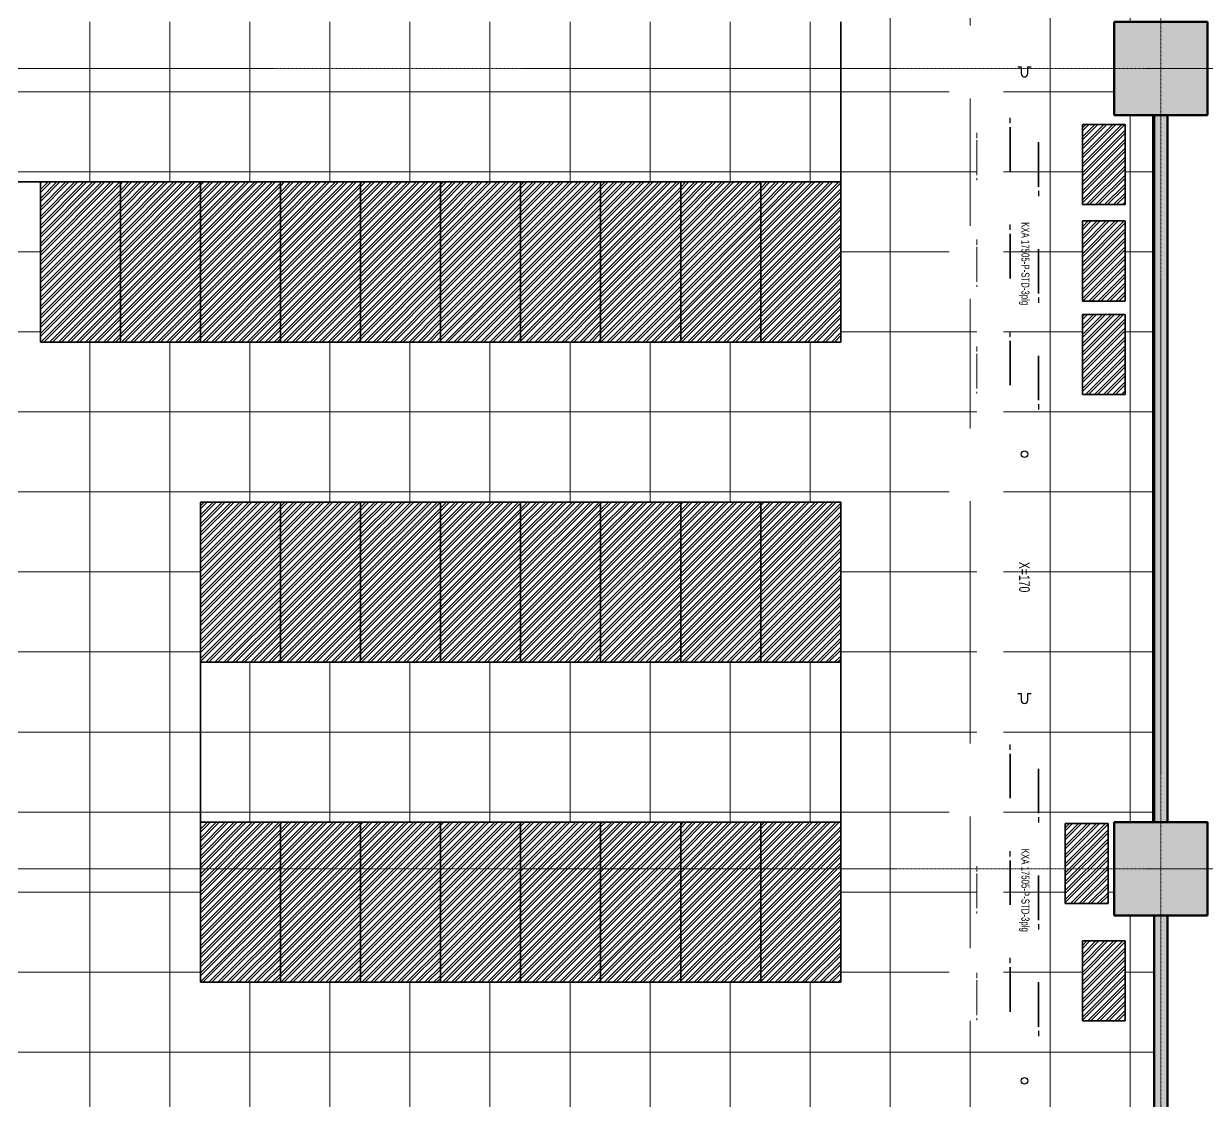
# Model space of a CAD drawing. Header units: millimetres. Extents: x -18178 to 96133, y -22425 to 61598.
# Drawn here: x 48105 to 56978, y 16988 to 25067 of the extents above; entities that cross this region are included whole.
import ezdxf
from ezdxf.enums import TextEntityAlignment as Align

# ---------------------------------------------------------------- set-up
doc = ezdxf.new("R2010")
doc.units = ezdxf.units.MM
for name, pattern in [('Centre', [10, 6, -1.25, 1.5, -1.25]), ('Demolished_2_', [7.14375, 4.7625, -2.38125]), ('HIDDEN2', [0.1875, 0.125, -0.0625])]:
    doc.linetypes.add(name, pattern=pattern)
for name, color, linetype, lineweight, true_color in [('A-FLOR', 7, 'Continuous', 9, 0x7f7f7f), ('A-FLOR-PATT', 7, 'Continuous', 9, 0x7f7f7f), ('A-WALL', 7, 'Continuous', 9, 0x7f7f7f), ('A-WALL-PATT', 7, 'Continuous', 18, 0x7f7f7f), ('I-WALL', 7, 'Continuous', 9, 0x7f7f7f), ('S-COLS', 7, 'Continuous', 9, 0x7f7f7f)]:
    doc.layers.add(name, color=color, linetype=linetype, lineweight=lineweight, true_color=true_color)
doc.layers.add('E-ELEC-EQPM', color=7, linetype='Continuous', lineweight=35)
doc.layers.add('S-GRID', color=7, linetype='Continuous', lineweight=9)
for name, color, linetype in [('EAE-BB-B-2-WHTSP-KXA 1600A', 110, 'Continuous'), ('eae-bb-mım.', 7, 'Continuous'), ('EAE-KXP-TAP-OFF', 7, 'Continuous')]:
    doc.layers.add(name, color=color, linetype=linetype)
doc.styles.add('EAE-Tap off box text', font='txt.shx', dxfattribs={"width": 0.8})
doc.styles.get("Standard").update_dxf_attribs({"font": 'arial.ttf'})
doc.dimstyles.new('PROJETEXT50', dxfattribs={"dimscale": 0.5, "dimtxt": 100, "dimasz": 100, "dimexe": 25, "dimexo": 12.5, "dimgap": 25, "dimtad": 1, "dimdec": 4, "dimzin": 12, "dimdsep": 46, "dimtxsty": 'Standard', "dimcen": 0.09, "dimclrd": 3, "dimclre": 3, "dimclrt": 1, "dimazin": 3, "dimtfac": 1, "dimtdec": 4, "dimtofl": 0, "dimtmove": 1, "dimatfit": 2, "dimfxl": 1, "dimtolj": 1, "dimtzin": 0, "dimarcsym": 0})

# ---------------------------------------------------------------- blocks, each defined once
blk = doc.blocks.new('STR-Conc-Precast Rectangular Column Nwt - 700 x 700 mm-835840-Busbar Distribution First Floor  Layout - Phase 1')
at = {"layer": 'S-COLS', "lineweight": 35, "true_color": 0xf2f2f2}
blk.add_hatch(color=7, dxfattribs=at).paths.add_polyline_path([(226.7, 350), (-350, 350), (-350, -350), (350, -350), (350, 350)], flags=0)
at = {"layer": 'S-COLS', "color": 254, "lineweight": 50, "true_color": 0xcccccc}
for p, q in [((350, 350), (-350, 350)), ((-350, 350), (-350, -350)), ((350, -350), (350, 350)), ((-350, -350), (350, -350))]:
    blk.add_line(p, q, dxfattribs=at)
blk = doc.blocks.new('Server Rack - Server Cabinet-19208197-Busbar Distribution First Floor  Layout - Phase 1')
at = {"layer": 'E-ELEC-EQPM', "linetype": 'HIDDEN2', "lineweight": 9, "true_color": 0xaf81de}
h = blk.add_hatch(dxfattribs=at)
h.set_pattern_fill('ANSI32', color=203, scale=5, angle=-180, style=0)
h.set_pattern_definition([(225, (34950, 39555.98), (33.67596, -33.67596), []), (225, (34927.55, 39555.98), (33.67596, -33.67596), [])])
h.paths.add_polyline_path([(150, 1200), (150, 0), (750, 0), (750, 1200)], flags=0)
at = {"layer": 'E-ELEC-EQPM'}
for p, q in [((750, 1200), (150, 1200)), ((150, 1200), (150, 0)), ((750, 0), (750, 1200)), ((150, 0), (750, 0))]:
    blk.add_line(p, q, dxfattribs=at)
blk = doc.blocks.new('Arup_Switchboard_Low Voltage Rectangular_Floor Mounted_GB - RPP-21375121-Busbar Distribution First Floor  Layout - Phase 1')
at = {"layer": 'E-ELEC-EQPM', "linetype": 'HIDDEN2', "lineweight": 9, "true_color": 0xffeb00}
h = blk.add_hatch(dxfattribs=at)
h.set_pattern_fill('ANSI32', color=2, scale=5, angle=90, style=0)
h.set_pattern_definition([(135, (35964.537, -66172.41), (-33.67596, -33.67596), []), (135, (35964.537, -66149.96), (-33.67596, -33.67596), [])])
h.paths.add_polyline_path([(-300, -160), (300, -160), (300, 160), (-300, 160)], flags=0)
at = {"layer": 'E-ELEC-EQPM'}
for p, q in [((300, 160), (-300, 160)), ((-300, 160), (-300, -160)), ((300, -160), (300, 160)), ((-300, -160), (300, -160))]:
    blk.add_line(p, q, dxfattribs=at)
blk = doc.blocks.new('IL021-ARP-ZZ-XX-M3-J-A-0001_rvt-1-Busbar Distribution First Floor  Layout - Phase 1')
at = {"layer": 'A-FLOR-PATT', "true_color": 0xd2d2d2}
h = blk.add_hatch(dxfattribs=at)
h.set_pattern_fill('FP_7', color=254, style=0, pattern_type=2)
h.set_pattern_definition([(0, (48600, 28156), (0, 600), []), (90, (48600, 28156), (-600, 4e-14), [])])
h.paths.add_polyline_path([(30650, 13616), (35840.6, 13616), (35840.6, 13636), (35883.6, 13634.4), (35906.6, 13622), (35910.6, 13616), (37840.6, 13616), (37844.6, 13622), (37870.6, 13636), (37910.6, 13636), (37910.6, 13616), (47980, 13616), (47980, 16824.5), (48280, 16824.5), (48280, 16866), (47960, 16866), (47960, 17466), (48280, 17466), (48280, 17706), (47960, 17706), (47960, 18306), (48280, 18306), (48280, 18329.5), (47980, 18329.5), (47980, 22514.5), (48280, 22514.5), (48280, 22596), (47960, 22596), (47960, 23196), (48280, 23196), (48280, 23396), (47960, 23396), (47960, 23996), (48280, 23996), (48280, 24019.5), (47980, 24019.5), (47980, 28514.5), (48280, 28514.5), (48280, 30019.5), (47980, 30019.5), (47980, 34664.5), (48280, 34664.5), (48280, 34746), (47960, 34746), (47960, 35346), (48280, 35346), (48280, 35524.5), (47960, 35524.5), (47960, 36124.5), (48280, 36124.5), (48280, 36169.5), (47982, 36169.5), (47982, 40544.5), (47960, 40544.5), (47960, 41144.5), (47980, 41144.5), (47980, 41936), (40635, 41936), (40635, 41916), (40592, 41917.6), (40569, 41930), (40565, 41936), (38635, 41936), (38631, 41930), (38605, 41916), (38565, 41916), (38565, 41936), (30660, 41936), (30660, 37156), (30950, 37156), (30950, 36456), (30660, 36456), (30660.1, 31156), (30950, 31156), (30950, 30456), (30650, 30456), (30650, 25156), (30950, 25156), (30950, 24456), (30650, 24456), (30650, 19156), (30950, 19156), (30950, 18456), (30650, 18456), (30650, 16866)], flags=0)
h.paths.add_polyline_path([(57215, 13616), (61569, 13616), (61569, 13636), (61612, 13634.4), (61635, 13622), (61639, 13616), (63569, 13616), (63573, 13622), (63599, 13636), (63639, 13636), (63639, 13616), (66550, 13616), (66550, 18456), (66250, 18456), (66250, 19156), (66540, 19156), (66540, 24456), (66250, 24456), (66250, 25156), (66550, 25156), (66550, 30456), (66250, 30456), (66250, 31156), (66550, 31156), (66550, 36456), (66250, 36456), (66250, 37156), (66550, 37156), (66550, 41936), (58633.5, 41936), (58633.5, 41916), (58590.5, 41917.6), (58567.5, 41930), (58563.5, 41936), (56686.4, 41936), (56686.4, 41921.6), (56855.4, 41921.6), (56855.4, 41521.6), (56687.4, 41519.6), (56803.6, 41403.5), (56970.7, 41403.5), (56970.7, 41203.5), (56720.7, 41203.5), (56486.4, 41438.8), (56486.4, 41521.6), (56055.4, 41521.6), (56055.4, 41921.6), (56486.4, 41921.6), (56486.4, 41936), (52341.5, 41936), (52341.5, 41437.8), (52106.1, 41203.5), (49501.4, 41202.4), (49385.3, 41086.3), (49385.3, 40918.5), (49592.8, 40918.5), (49592.8, 40680.5), (49622.8, 40678.7), (49622.8, 40610.5), (49592.8, 40610.5), (49592.8, 40372.5), (49385.3, 40372.5), (49385.3, 37058.5), (49592.8, 37058.5), (49592.8, 36820.5), (49622.8, 36818.7), (49622.8, 36750.5), (49592.8, 36750.5), (49592.8, 36512.5), (49385.3, 36512.5), (49385.3, 35518.5), (49592.8, 35518.5), (49592.8, 35280.5), (49622.8, 35278.7), (49622.8, 35210.5), (49592.8, 35210.5), (49592.8, 34972.5), (49385.3, 34972.5), (49385.3, 33921.6), (49592.8, 33921.6), (49592.8, 33683.6), (49622.8, 33681.8), (49622.8, 33613.6), (49592.8, 33613.6), (49592.8, 33375.6), (49385.3, 33375.6), (49385.3, 30178.5), (49592.8, 30178.5), (49592.8, 29940.5), (49622.8, 29938.7), (49622.8, 29870.5), (49592.8, 29870.5), (49592.8, 29632.5), (49385.3, 29632.5), (49385.3, 28628.5), (49592.8, 28628.5), (49592.8, 28390.5), (49622.8, 28388.7), (49622.8, 28320.5), (49592.8, 28320.5), (49592.8, 28082.5), (49385.3, 28082.5), (49385.3, 24738.5), (49592.8, 24738.5), (49592.8, 24500.5), (49622.8, 24498.7), (49622.8, 24430.5), (49592.8, 24430.5), (49592.8, 24192.5), (49385.3, 24192.5), (49385.3, 23178.5), (49592.8, 23178.5), (49592.8, 22940.5), (49622.8, 22938.7), (49622.8, 22870.5), (49592.8, 22870.5), (49592.8, 22632.5), (49385.3, 22632.5), (49385.3, 21229), (49592.8, 21229), (49592.8, 20991), (49622.8, 20989.2), (49621.5, 20921), (49592.8, 20921), (49592.8, 20683), (49170.3, 20683), (49170.3, 21229), (49185.3, 21229), (49185.3, 41169.2), (49420.7, 41403.5), (52025.4, 41404.5), (52141.5, 41520.6), (52141.5, 41936), (48015, 41936), (48015, 41179.5), (48315, 41179.5), (48315, 40509.5), (48017, 40509.5), (48017, 36204.5), (48315, 36204.5), (48315, 34629.5), (48015, 34629.5), (48015, 30054.5), (48315, 30054.5), (48315, 28479.5), (48015, 28479.5), (48015, 24054.5), (48315, 24054.5), (48315, 22479.5), (48015, 22479.5), (48015, 18364.5), (48315, 18364.5), (48315, 16789.5), (48015, 16789.5), (48015, 13616), (56142.4, 13616)], flags=0)
h.paths.add_polyline_path([(52817.5, 13641), (52782.5, 13641), (52782.5, 15556), (50400, 15556), (50400, 16756), (50365, 16756), (50365, 17956), (50400, 17956), (50400, 19156), (52782.5, 19156), (52782.5, 20356), (48600, 20356), (48600, 20391), (57250, 20391), (57250, 19156), (57950, 19156), (57950, 18456), (57250, 18456), (57250, 13641), (57215, 13641), (57215, 20356), (52817.5, 20356), (52817.5, 19156), (55200, 19156), (55200, 17956), (55235, 17956), (55235, 16756), (55200, 16756), (55200, 15556), (52817.5, 15556), (52817.5, 14186.6)], flags=0)
h.paths.add_polyline_path([(39175.2, 13736), (38375.2, 13736), (38375.2, 14136), (39175.2, 14136), (39175.2, 13756)], flags=0)
h.paths.add_polyline_path([(40152.5, 13756), (39352.5, 13756), (39352.5, 14156), (40152.5, 14156), (40152.5, 13860.6)], flags=0)
h.paths.add_polyline_path([(31852.4, 14075.1), (31618, 14310.5), (31618, 14475.1), (31818, 14475.1), (31819.1, 14391.2), (31935.2, 14275.1), (32018, 14275.1), (32018, 14075.1), (31853.4, 14075.1)], flags=0)
h.paths.add_polyline_path([(59400, 14356), (59400, 16756), (64200, 16756), (64200, 14356), (61613.6, 14356)], flags=0)
h.paths.add_polyline_path([(43200, 15556), (33000, 15556), (33000, 16756), (32965, 16756), (32965, 17956), (33000, 17956), (33000, 19156), (39000, 19156), (39000, 17956), (40200, 17956), (40200, 19156), (46800, 19156), (46800, 15556), (43800, 15556)], flags=0)
h.paths.add_polyline_path([(56775, 15856), (56769.9, 15856), (56769.9, 16456), (57089.9, 16456), (57089.9, 15856)], flags=0)
h.paths.add_polyline_path([(48755.2, 16866), (48755.2, 17466), (49075.2, 17466), (49075.2, 16866)], flags=0)
h.paths.add_polyline_path([(30995, 16866), (30675, 16866), (30675, 17466), (30995, 17466)], flags=0)
h.paths.add_polyline_path([(49075.2, 17546), (48755.2, 17546), (48755.2, 18146), (49075.2, 18146), (49075.2, 17956)], flags=0)
h.paths.add_polyline_path([(66331.1, 17666), (66011.1, 17666), (66011.1, 18266), (66331.1, 18266), (66331.1, 18185.9)], flags=0)
h.paths.add_polyline_path([(65219.6, 17666), (65012.1, 17666), (65012.1, 17904), (64982.1, 17905.8), (64982.1, 17974), (65012.1, 17974), (65012.1, 18212), (65219.6, 18212), (65219.6, 19200), (65012.1, 19200), (65012.1, 19438), (64982.1, 19439.8), (64982.1, 19508), (65012.1, 19508), (65012.1, 19746), (65219.6, 19746), (65219.6, 21562.5), (65012.1, 21562.5), (65012.1, 21800.5), (64982.1, 21802.3), (64982.1, 21870.5), (65012.1, 21870.5), (65012.1, 22108.5), (65219.6, 22108.5), (65219.6, 23080.5), (65012.1, 23080.5), (65012.1, 23318.5), (64982.1, 23320.3), (64982.1, 23388.5), (65012.1, 23388.5), (65012.1, 23626.5), (65219.6, 23626.5), (65219.6, 24582.5), (65012.1, 24582.5), (65012.1, 24820.5), (64982.1, 24822.3), (64982.1, 24890.5), (65012.1, 24890.5), (65012.1, 25128.5), (65219.6, 25128.5), (65219.6, 30632.5), (65012.1, 30632.5), (65012.1, 30870.5), (64982.1, 30872.3), (64982.1, 30940.5), (65012.1, 30940.5), (65012.1, 31178.5), (65219.6, 31178.5), (65219.6, 33287.5), (65012.1, 33287.5), (65012.1, 33525.5), (64982.1, 33527.3), (64982.1, 33595.5), (65012.1, 33595.5), (65012.1, 33833.5), (65219.6, 33833.5), (65219.6, 34852.5), (65012.1, 34852.5), (65012.1, 35090.5), (64982.1, 35092.3), (64982.1, 35160.5), (65012.1, 35160.5), (65012.1, 35398.5), (65219.6, 35398.5), (65219.6, 36392.5), (65012.1, 36392.5), (65012.1, 36630.5), (64982.1, 36632.3), (64982.1, 36700.5), (65012.1, 36700.5), (65012.1, 36782.5), (64869.5, 36782.5), (64882, 36832.5), (65012.1, 36832.5), (65012.1, 36938.5), (65219.6, 36938.5), (65219.6, 40412.5), (65012.1, 40412.5), (65012.1, 40650.5), (64982.1, 40652.3), (64982.1, 40720.5), (65012.1, 40720.5), (65012.1, 40958.5), (65219.6, 40958.5), (65218.5, 41087.4), (65102.4, 41203.5), (56979.6, 41203.5), (56979.6, 41403.5), (65185.3, 41403.5), (65419.6, 41168.1), (65419.6, 17666)], flags=0)
h.paths.add_polyline_path([(30995, 17706), (30675, 17706), (30675, 18306), (30995, 18306), (30995, 18206.4)], flags=0)
h.paths.add_polyline_path([(61613.6, 17956), (59400, 17956), (59400, 21556), (64200, 21556), (64200, 17956), (61800, 17956)], flags=0)
h.paths.add_polyline_path([(56769.9, 18256), (56769.9, 18856), (57089.9, 18856), (57089.9, 18256)], flags=0)
h.paths.add_polyline_path([(48292.5, 18456), (48250, 18456), (48250, 19156), (48950, 19156), (48950, 18456), (48302.5, 18456)], flags=0)
h.paths.add_polyline_path([(39250, 18456), (39250, 19156), (39950, 19156), (39950, 18456), (39729, 18456)], flags=0)
h.paths.add_polyline_path([(66203.2, 18546), (65883.2, 18546), (65883.2, 19146), (66203.2, 19146)], flags=0)
h.paths.add_polyline_path([(42600, 20356), (33000, 20356), (33000, 21556), (32965, 21556), (32965, 22756), (46835, 22756), (46835, 21556), (46800, 21556), (46800, 20356), (43200, 20356)], flags=0)
h.paths.add_polyline_path([(51647.1, 20486), (51047.1, 20486), (51047.1, 20806), (51647.1, 20806)], flags=0)
h.paths.add_polyline_path([(50367.1, 20486), (50367.1, 20806), (50967.1, 20806), (50967.1, 20486), (50400, 20486)], flags=0)
h.paths.add_polyline_path([(66011.1, 22363.5), (66011.1, 22963.5), (66331.1, 22963.5), (66331.1, 22363.5)], flags=0)
h.paths.add_polyline_path([(48755.2, 22556), (48755.2, 23156), (49075.2, 23156), (49075.2, 22556)], flags=0)
h.paths.add_polyline_path([(30995, 22746), (30675, 22746), (30675, 23346), (30995, 23346), (30995, 23111.5)], flags=0)
h.paths.add_polyline_path([(50400, 22756), (50400, 26356), (57000, 26356), (57000, 25156), (58200, 25156), (58200, 26356), (64200, 26356), (64200, 22756), (58200, 22756), (58200, 23956), (57000, 23956), (57000, 22756), (50671.3, 22756)], flags=0)
h.paths.add_polyline_path([(66331.1, 23063.5), (66011.1, 23063.5), (66011.1, 23663.5), (66331.1, 23663.5), (66331.1, 23111.5)], flags=0)
h.paths.add_polyline_path([(48755.2, 23396), (48755.2, 23996), (49075.2, 23996), (49075.2, 23396)], flags=0)
h.paths.add_polyline_path([(30995, 23546), (30675, 23546), (30675, 24146), (30995, 24146), (30995, 24030.2)], flags=0)
h.paths.add_polyline_path([(66158, 23786.7), (66011.1, 23786.7), (66011.1, 24386.7), (66331.1, 24386.7), (66331.1, 23786.7)], flags=0)
h.paths.add_polyline_path([(46800, 23921), (43765, 23921), (43765, 26321), (42600, 26321), (42600, 25156), (40200, 25156), (40200, 26356), (39000, 26356), (39000, 25156), (33000, 25156), (33000, 26356), (32965, 26356), (32965, 27556), (33000, 27556), (33000, 28756), (42600, 28756), (42600, 27591), (43765, 27591), (43765, 29638.5), (32965, 29638.5), (32965, 40491), (46835, 40491), (46835, 23921), (46812.5, 23921)], flags=0)
h.paths.add_polyline_path([(46400, 23956), (46800, 23956), (46800, 29638.5), (43800, 29638.5), (43800, 28756), (45600, 28756), (45600, 27556), (45635, 27556), (45635, 26356), (45600, 26356), (45600, 25156), (43800, 25156), (43800, 23956), (45635, 23956)], flags=0)
h.paths.add_polyline_path([(48250, 24456), (48250, 25156), (48950, 25156), (48950, 24456)], flags=0)
h.paths.add_polyline_path([(39950, 24456), (39250, 24456), (39250, 25156), (39950, 25156), (39950, 24741.7)], flags=0)
h.paths.add_polyline_path([(64200, 27556), (50400, 27556), (50400, 31156), (57000, 31156), (57000, 29956), (58200, 29956), (58200, 31156), (64200, 31156), (64200, 27894.5)], flags=0)
h.paths.add_polyline_path([(30675, 28646), (30675, 29246), (30995, 29246), (30995, 28646)], flags=0)
h.paths.add_polyline_path([(49075.2, 28660.8), (48755.2, 28660.8), (48755.2, 29260.8), (49075.2, 29260.8), (49075.2, 29090.3)], flags=0)
h.paths.add_polyline_path([(47980, 28682.7), (47949.4, 28682.7), (47949.4, 29282.7), (48269.4, 29282.7), (48269.4, 28682.7), (47992.5, 28682.7)], flags=0)
h.paths.add_polyline_path([(47949.4, 29371), (47949.4, 29971), (48269.4, 29971), (48269.4, 29371)], flags=0)
h.paths.add_polyline_path([(48755.2, 29500.8), (48755.2, 30100.8), (49075.2, 30100.8), (49075.2, 29500.8)], flags=0)
h.paths.add_polyline_path([(30675, 29646), (30675, 30246), (30995, 30246), (30995, 29646)], flags=0)
h.paths.add_polyline_path([(45600, 29673.5), (46800, 29673.5), (46799.9, 35038.5), (43800, 35038.5), (43800, 34156), (45600, 34156), (45600, 32956), (45635, 32956), (45635, 31756), (45600, 31756), (45600, 30556), (43800, 30556), (43800, 29673.5), (45200.1, 29673.5)], flags=0)
h.paths.add_polyline_path([(34200, 29673.5), (43765, 29673.5), (43765, 30556), (40200, 30556), (40200, 31756), (39000, 31756), (39000, 30556), (34200, 30556), (34200, 31756), (34165, 31756), (34165, 32956), (34200, 32956), (34200, 34156), (43765, 34156), (43765, 35038.5), (33000, 35038.5), (33000, 29673.5), (33605, 29673.5)], flags=0)
h.paths.add_polyline_path([(57250, 30456), (57250, 31156), (57950, 31156), (57950, 30456)], flags=0)
h.paths.add_polyline_path([(48950, 30456), (48250, 30456), (48250, 31156), (48950, 31156), (48950, 30499.7)], flags=0)
h.paths.add_polyline_path([(39729, 30456), (39250, 30456), (39250, 31156), (39950, 31156), (39950, 30456)], flags=0)
h.paths.add_polyline_path([(65831.1, 30583.5), (65831.1, 31183.5), (66151.1, 31183.5), (66151.1, 30583.5)], flags=0)
h.paths.add_polyline_path([(64200, 32356), (50400, 32356), (50400, 35956), (57000, 35956), (57000, 34756), (58200, 34756), (58200, 35956), (64200, 35956), (64200, 32677.5)], flags=0)
h.paths.add_polyline_path([(48735.2, 34130.8), (48735.2, 34730.8), (49055.2, 34730.8), (49055.2, 34130.8)], flags=0)
h.paths.add_polyline_path([(65993.4, 34188.9), (65993.4, 34788.9), (66313.4, 34788.9), (66313.4, 34188.9), (66012.4, 34188.9)], flags=0)
h.paths.add_polyline_path([(30856.5, 34746), (30675, 34746), (30675, 35346), (30995, 35346), (30995, 34746), (30950, 34746)], flags=0)
h.paths.add_polyline_path([(66012.4, 34906), (66012.4, 35506), (66332.4, 35506), (66332.4, 34906), (66313.4, 34906)], flags=0)
h.paths.add_polyline_path([(49055.2, 34906), (48735.2, 34906), (48735.2, 35506), (49055.2, 35506), (49055.2, 34972.5)], flags=0)
h.paths.add_polyline_path([(40800, 35073.5), (46800, 35073.5), (46800, 40456), (40200, 40456), (40200, 39556), (45600, 39556), (45600, 38356), (45635, 38356), (45635, 37156), (45600, 37156), (45600, 35956), (40200, 35956), (40200, 35073.5)], flags=0)
h.paths.add_polyline_path([(38400, 35073.5), (40165, 35073.5), (40165, 37156), (39950, 37156), (39950, 36456), (39250, 36456), (39250, 37156), (39000, 37156), (39000, 35956), (34200, 35956), (34200, 37156), (34165, 37156), (34165, 38356), (34200, 38356), (34200, 39556), (40165, 39556), (40165, 40456), (33000, 40456), (33000, 35073.5), (37800, 35073.5)], flags=0)
h.paths.add_polyline_path([(30950, 35644.5), (30675, 35644.5), (30675, 36244.5), (30995, 36244.5), (30995, 35644.5)], flags=0)
h.paths.add_polyline_path([(66012.4, 35664.5), (66012.4, 36264.5), (66332.4, 36264.5), (66332.4, 35664.5)], flags=0)
h.paths.add_polyline_path([(49055.2, 35724.5), (48735.2, 35724.5), (48735.2, 36324.5), (49055.2, 36324.5), (49055.2, 36264.8)], flags=0)
h.paths.add_polyline_path([(57683.3, 36456), (57250, 36456), (57250, 37156), (57950, 37156), (57950, 36456)], flags=0)
h.paths.add_polyline_path([(48950, 36456), (48250, 36456), (48250, 37156), (48950, 37156)], flags=0)
h.paths.add_polyline_path([(47861.3, 36739.6), (47840.9, 36739.6), (47840.9, 37039.6), (47861.3, 37039.6), (47861.3, 36742.1)], flags=0)
h.paths.add_polyline_path([(64200, 37156), (58200, 37156), (58200, 38356), (57000, 38356), (57000, 37156), (50400, 37156), (50400, 40756), (64200, 40756), (64200, 37460.6)], flags=0)
h.paths.add_polyline_path([(48440, 40544.5), (48440, 41144.5), (48760, 41144.5), (48760, 40544.5), (48619.6, 40544.5)], flags=0)
h.paths.add_polyline_path([(30995, 40544.5), (30675, 40544.5), (30675, 41144.5), (30995, 41144.5), (30995, 41047.8)], flags=0)
h.paths.add_polyline_path([(66525, 40624.5), (66205, 40624.5), (66205, 41224.5), (66525, 41224.5)], flags=0)
h.paths.add_polyline_path([(55880.2, 41521.6), (55080.2, 41521.6), (55080.2, 41921.6), (55880.2, 41921.6)], flags=0)
at = {"layer": 'A-FLOR-PATT', "true_color": 0xaaaaaa}
h = blk.add_hatch(dxfattribs=at)
h.set_pattern_fill('FP_8', color=253, style=0, pattern_type=2)
h.set_pattern_definition([(180, (40200, 37756), (-7e-14, -600), []), (270, (40200, 37756), (600, 4e-14), [])])
h.paths.add_polyline_path([(61613.6, 14356), (64200, 14356), (64200, 15556), (59400, 15556), (59400, 14356), (60600, 14356)], flags=0)
h.paths.add_polyline_path([(51600, 16756), (52782.5, 16756), (52782.5, 17956), (50400, 17956), (50400, 16756), (51000, 16756)], flags=0)
h.paths.add_polyline_path([(54000, 16756), (55200, 16756), (55200, 17956), (52817.5, 17956), (52817.5, 16756), (53400, 16756)], flags=0)
h.paths.add_polyline_path([(36000, 16756), (46765, 16756), (46765, 17956), (33000, 17956), (33000, 16756), (35400, 16756)], flags=0)
h.paths.add_polyline_path([(60600, 19156), (64200, 19156), (64200, 20356), (59400, 20356), (59400, 19156), (60000, 19156)], flags=0)
h.paths.add_polyline_path([(45600, 21556), (46800, 21556), (46800, 22756), (33000, 22756), (33000, 21556), (45200.1, 21556)], flags=0)
h.paths.add_polyline_path([(57250, 23956), (64200, 23956), (64200, 25156), (57950, 25156), (57950, 24456), (57250, 24456), (57250, 25156), (50400, 25156), (50400, 23956), (57000, 23956)], flags=0)
h.paths.add_polyline_path([(41400, 26356), (43765, 26356), (43765, 27556), (33000, 27556), (33000, 26356), (40800, 26356)], flags=0)
h.paths.add_polyline_path([(45200.1, 26356), (45600, 26356), (45600, 27556), (43800, 27556), (43800, 26356), (45000, 26356)], flags=0)
h.paths.add_polyline_path([(54600, 28756), (64200, 28756), (64200, 29956), (50400, 29956), (50400, 28756), (54000, 28756)], flags=0)
h.paths.add_polyline_path([(45600, 31756), (45600, 32956), (43800, 32956), (43800, 31756), (45200.1, 31756)], flags=0)
h.paths.add_polyline_path([(34200, 31756), (43765, 31756), (43765, 32956), (34200, 32956), (34200, 32677.5)], flags=0)
h.paths.add_polyline_path([(51000, 33556), (64200, 33556), (64200, 34756), (50400, 34756), (50400, 33556), (50671.3, 33556)], flags=0)
h.paths.add_polyline_path([(42000, 37156), (45600, 37156), (45600, 38356), (40200, 38356), (40200, 37156), (41400, 37156)], flags=0)
h.paths.add_polyline_path([(39950, 37156), (40165, 37156), (40165, 38356), (34200, 38356), (34200, 37156), (39729, 37156)], flags=0)
h.paths.add_polyline_path([(63600, 38356), (64200, 38356), (64200, 39556), (50400, 39556), (50400, 38356), (63000, 38356)], flags=0)
at = {"layer": 'A-WALL-PATT', "lineweight": 5, "true_color": 0xf2f2f2}
for points in [[(66645, 19156), (66645, 24456), (66555, 24456), (66555, 19156)], [(66555, 13521), (66645, 13521), (66645, 18456), (66555, 18456), (66555, 13545.4)]]:
    blk.add_hatch(color=7, dxfattribs=at).paths.add_polyline_path(points, flags=0)
at = {"layer": 'I-WALL', "lineweight": 5, "true_color": 0xf2f2f2}
for points in [[(66555, 19156), (66555, 24456), (66550, 24456), (66550, 19156)], [(66555, 13611), (66555, 18456), (66550, 18456), (66550, 13611)]]:
    blk.add_hatch(color=7, dxfattribs=at).paths.add_polyline_path(points, flags=0)
at = {"layer": 'I-WALL', "lineweight": 25, "true_color": 0xf2f2f2}
for points in [[(66650, 19156), (66650, 24456), (66645, 24456), (66645, 19156)], [(66650, 13516), (66650, 18456), (66645, 18456), (66645, 13516)]]:
    blk.add_hatch(color=7, dxfattribs=at).paths.add_polyline_path(points, flags=0)
at = {"layer": 'A-FLOR', "color": 253, "lineweight": 35, "true_color": 0xaaaaaa}
for p, q in [((64200, 25156), (64200, 23956)), ((64200, 23956), (64200, 25156)), ((66540, 19156), (66540, 24456)), ((64200, 23956), (50400, 23956)), ((50400, 23956), (64200, 23956)), ((59400, 20356), (64200, 20356)), ((59400, 19156), (59400, 20356)), ((64200, 20356), (59400, 20356)), ((59400, 20356), (59400, 19156)), ((64200, 20356), (64200, 19156)), ((64200, 19156), (64200, 20356)), ((64200, 19156), (59400, 19156)), ((59400, 19156), (64200, 19156))]:
    blk.add_line(p, q, dxfattribs=at)
at = {"layer": 'A-WALL', "color": 254, "lineweight": 18, "true_color": 0xcccccc}
for p, q in [((66555, 24456), (66555, 19156)), ((66645, 24456), (66645, 19156)), ((66555, 18456), (66555, 13611)), ((66645, 18456), (66645, 13521))]:
    blk.add_line(p, q, dxfattribs=at)
at = {"layer": 'I-WALL', "color": 254, "lineweight": 50, "true_color": 0xcccccc}
for p, q in [((66550, 24456), (66550, 19156)), ((66650, 19156), (66650, 24456)), ((66550, 18456), (66550, 13616)), ((66650, 13516), (66650, 18456))]:
    blk.add_line(p, q, dxfattribs=at)
at = {"layer": 'S-GRID', "color": 253, "linetype": 'Centre', "lineweight": 18, "true_color": 0xaaaaaa}
for p, q in [((66600, -7278.7), (66600, 59074.3)), ((80152.7, 24806), (-5608.5, 24806)), ((80152.7, 18806), (-5608.5, 18806))]:
    blk.add_line(p, q, dxfattribs=at)
at = {"color": 253, "linetype": 'Demolished_2_', "lineweight": 9, "true_color": 0xaaaaaa, "rotation": 180}
for p in [(66600, 24806), (66600, 18806)]:
    blk.add_blockref('STR-Conc-Precast Rectangular Column Nwt - 700 x 700 mm-835840-Busbar Distribution First Floor  Layout - Phase 1', p, dxfattribs=at)
at = {"layer": 'E-ELEC-EQPM'}
for name, p, rotation in [('Arup_Switchboard_Low Voltage Rectangular_Floor Mounted_GB - RPP-21375121-Busbar Distribution First Floor  Layout - Phase 1', (66171.1, 24086.7), 270), ('Server Rack - Server Cabinet-19208197-Busbar Distribution First Floor  Layout - Phase 1', (58950, 23956), 180), ('Server Rack - Server Cabinet-19208197-Busbar Distribution First Floor  Layout - Phase 1', (59550, 23956), 180), ('Server Rack - Server Cabinet-19208197-Busbar Distribution First Floor  Layout - Phase 1', (60150, 23956), 180), ('Server Rack - Server Cabinet-19208197-Busbar Distribution First Floor  Layout - Phase 1', (60750, 23956), 180), ('Server Rack - Server Cabinet-19208197-Busbar Distribution First Floor  Layout - Phase 1', (61350, 23956), 180), ('Server Rack - Server Cabinet-19208197-Busbar Distribution First Floor  Layout - Phase 1', (61950, 23956), 180), ('Server Rack - Server Cabinet-19208197-Busbar Distribution First Floor  Layout - Phase 1', (62550, 23956), 180), ('Server Rack - Server Cabinet-19208197-Busbar Distribution First Floor  Layout - Phase 1', (63150, 23956), 180), ('Server Rack - Server Cabinet-19208197-Busbar Distribution First Floor  Layout - Phase 1', (63750, 23956), 180), ('Server Rack - Server Cabinet-19208197-Busbar Distribution First Floor  Layout - Phase 1', (64350, 23956), 180), ('Arup_Switchboard_Low Voltage Rectangular_Floor Mounted_GB - RPP-21375121-Busbar Distribution First Floor  Layout - Phase 1', (66171.1, 23363.5), 270), ('Arup_Switchboard_Low Voltage Rectangular_Floor Mounted_GB - RPP-21375121-Busbar Distribution First Floor  Layout - Phase 1', (66171.1, 22663.5), 270), ('Server Rack - Server Cabinet-19208197-Busbar Distribution First Floor  Layout - Phase 1', (60150, 21556), 180), ('Server Rack - Server Cabinet-19208197-Busbar Distribution First Floor  Layout - Phase 1', (60750, 21556), 180), ('Server Rack - Server Cabinet-19208197-Busbar Distribution First Floor  Layout - Phase 1', (61350, 21556), 180), ('Server Rack - Server Cabinet-19208197-Busbar Distribution First Floor  Layout - Phase 1', (61950, 21556), 180), ('Server Rack - Server Cabinet-19208197-Busbar Distribution First Floor  Layout - Phase 1', (62550, 21556), 180), ('Server Rack - Server Cabinet-19208197-Busbar Distribution First Floor  Layout - Phase 1', (63150, 21556), 180), ('Server Rack - Server Cabinet-19208197-Busbar Distribution First Floor  Layout - Phase 1', (63750, 21556), 180), ('Server Rack - Server Cabinet-19208197-Busbar Distribution First Floor  Layout - Phase 1', (64350, 21556), 180), ('Server Rack - Server Cabinet-19208197-Busbar Distribution First Floor  Layout - Phase 1', (60150, 19156), 180), ('Server Rack - Server Cabinet-19208197-Busbar Distribution First Floor  Layout - Phase 1', (60750, 19156), 180), ('Server Rack - Server Cabinet-19208197-Busbar Distribution First Floor  Layout - Phase 1', (61350, 19156), 180), ('Server Rack - Server Cabinet-19208197-Busbar Distribution First Floor  Layout - Phase 1', (61950, 19156), 180), ('Server Rack - Server Cabinet-19208197-Busbar Distribution First Floor  Layout - Phase 1', (62550, 19156), 180), ('Server Rack - Server Cabinet-19208197-Busbar Distribution First Floor  Layout - Phase 1', (63150, 19156), 180), ('Server Rack - Server Cabinet-19208197-Busbar Distribution First Floor  Layout - Phase 1', (63750, 19156), 180), ('Server Rack - Server Cabinet-19208197-Busbar Distribution First Floor  Layout - Phase 1', (64350, 19156), 180), ('Arup_Switchboard_Low Voltage Rectangular_Floor Mounted_GB - RPP-21375121-Busbar Distribution First Floor  Layout - Phase 1', (66043.2, 18846), 270), ('Arup_Switchboard_Low Voltage Rectangular_Floor Mounted_GB - RPP-21375121-Busbar Distribution First Floor  Layout - Phase 1', (66171.1, 17966), 270)]:
    blk.add_blockref(name, p, dxfattribs=dict(at, rotation=rotation))
blk = doc.blocks.new('KXPENCERE2')
at = {"color": 0}
for p, q in [((-44.7, 133.4), (-59.6, 103.3)), ((-59.6, 96.7), (-44.7, 66.6)), ((-48.8, 156.5), (-48.8, 125.1)), ((-44.7, 133.4), (-44.7, 66.6)), ((-33.7, -130), (-33.7, 130)), ((32.3, 173), (-32.3, 173)), ((-29.7, 130), (-29.7, 30)), ((-22.7, 141), (35.3, 141)), ((-15.7, 137), (-22.7, 137)), ((-22.7, 130), (-22.7, 70)), ((-20.7, 70), (-20.7, 130)), ((35.3, 137), (-15.7, 137)), ((-15.7, 135), (-11.7, 135)), ((-11.7, 65), (-11.7, 135)), ((-10.7, 135), (-1.7, 135)), ((-10.7, 135), (-10.7, 65)), ((-1.7, 65), (-1.7, 135)), ((0.3, 135), (9.3, 135)), ((0.3, 135), (0.3, 65)), ((9.3, 65), (9.3, 135)), ((10.3, 135), (19.3, 135)), ((10.3, 135), (10.3, 65)), ((19.3, 65), (19.3, 135)), ((21.3, 135), (35.3, 135)), ((21.3, 135), (21.3, 65)), ((27.8, 135), (27.8, 65)), ((29.3, 135), (29.3, 131.8)), ((29.3, 131.8), (29.3, 131)), ((29.3, 131), (30.3, 131)), ((29.3, 131), (29.3, 68)), ((31.3, 131), (30.3, 131)), ((31.3, 131), (32.3, 131)), ((32.3, 135), (32.3, 131.8)), ((32.3, 131), (32.3, 131.8)), ((32.3, 68), (32.3, 131)), ((32.8, 65), (32.8, 135)), ((40.3, 130), (40.3, 70)), ((42.3, 70), (42.3, 130)), ((46.3, 130), (46.3, 70)), ((48.8, 125.1), (48.8, 156.5)), ((59.6, 103.3), (48.8, 125.1)), ((48.8, 74.9), (59.6, 96.7)), ((-48.8, 74.9), (-48.8, -61.9)), ((-29.7, 30), (-29.7, -30)), ((-27.7, -30), (-27.7, 30)), ((7.3, 37), (-22.7, 37)), ((-22.7, 35), (-18.7, 35)), ((-18.7, -35), (-18.7, 35)), ((-17.7, 35), (-8.7, 35)), ((-17.7, 35), (-17.7, -35)), ((-11.7, 65), (-15.7, 65)), ((-15.7, 63), (35.3, 63)), ((-1.7, 65), (-10.7, 65)), ((-8.7, -35), (-8.7, 35)), ((-6.7, 35), (2.3, 35)), ((-6.7, 35), (-6.7, -35)), ((9.3, 65), (0.3, 65)), ((2.3, -35), (2.3, 35)), ((3.3, 35), (7.3, 35)), ((3.3, 35), (3.3, -35)), ((19.3, 65), (10.3, 65)), ((12.3, 30), (12.3, -30)), ((14.3, -30), (14.3, 30)), ((35.3, 65), (21.3, 65)), ((28.3, -70), (28.3, 57)), ((29.3, 68), (29.3, 67.2)), ((30.3, 68), (29.3, 68)), ((29.3, 67.2), (29.3, 65)), ((31.3, 68), (30.3, 68)), ((32.3, 68), (31.3, 68)), ((32.3, 67.2), (32.3, 68)), ((32.3, 67.2), (32.3, 65)), ((32.3, 57), (32.3, -130)), ((35.3, 59), (34.3, 59)), ((48.8, -61.9), (48.8, 74.9)), ((-44.7, -53.6), (-59.6, -83.7)), ((-44.7, -53.6), (-44.7, -120.4)), ((-29.7, -30), (-29.7, -130)), ((-18.7, -35), (-22.7, -35)), ((-22.7, -37), (7.3, -37)), ((-8.7, -35), (-17.7, -35)), ((-15.7, -70), (-15.7, -130)), ((-13.7, -130), (-13.7, -70)), ((21.3, -63), (-8.7, -63)), ((-8.7, -65), (-4.7, -65)), ((2.3, -35), (-6.7, -35)), ((-4.7, -135), (-4.7, -65)), ((-3.7, -65), (5.3, -65)), ((-3.7, -65), (-3.7, -135)), ((7.3, -35), (3.3, -35)), ((5.3, -135), (5.3, -65)), ((7.3, -65), (16.3, -65)), ((7.3, -65), (7.3, -135)), ((16.3, -135), (16.3, -65)), ((17.3, -65), (21.3, -65)), ((17.3, -65), (17.3, -135)), ((26.3, -70), (26.3, -130)), ((28.3, -130), (28.3, -70)), ((44.7, -115.9), (44.7, -58.1)), ((59.6, -83.7), (46.2, -56.5)), ((-59.6, -90.3), (-44.7, -120.4)), ((-48.8, -112.1), (-48.8, -143.5)), ((32.3, -160), (-32.3, -160)), ((-22.7, -137), (-8.7, -137)), ((21.3, -141), (-22.7, -141)), ((-4.7, -135), (-8.7, -135)), ((-8.7, -137), (21.3, -137)), ((5.3, -135), (-3.7, -135)), ((16.3, -135), (7.3, -135)), ((21.3, -135), (17.3, -135)), ((46.2, -117.5), (59.6, -90.3)), ((48.8, -143.5), (48.8, -112.1))]:
    blk.add_line(p, q, dxfattribs=at)
for points in [[(-50, 203), (-50, 243)], [(50, 203), (50, 243)]]:
    blk.add_lwpolyline(points, dxfattribs=at)
at = {"color": 0, "flags": 128}
for points in [[(-33.7, 130), (-33.7, 130.1), (-33.7, 130.3), (-33.7, 130.4), (-33.7, 130.6), (-33.7, 130.7), (-33.6, 130.9), (-33.6, 131), (-33.6, 131.2), (-33.6, 131.3), (-33.6, 131.5), (-33.6, 131.6), (-33.5, 131.7), (-33.5, 131.9), (-33.5, 132), (-33.5, 132.2), (-33.4, 132.3), (-33.4, 132.5), (-33.4, 132.6), (-33.3, 132.8), (-33.3, 132.9), (-33.3, 133), (-33.2, 133.2), (-33.2, 133.3), (-33.1, 133.5)], [(44.7, -58.1), (44.7, -58), (44.7, -57.9), (44.7, -57.9), (44.7, -57.8), (44.7, -57.7), (44.7, -57.6), (44.7, -57.5), (44.7, -57.4), (44.7, -57.3), (44.7, -57.2), (44.7, -57.1), (44.8, -57), (44.8, -56.9), (44.8, -56.8), (44.8, -56.6), (44.8, -56.5), (44.8, -56.4), (44.8, -56.3), (44.8, -56.2), (44.8, -56.2), (44.8, -56.1), (44.8, -56), (44.8, -55.9), (44.8, -55.8)], [(44.8, -55.8), (44.8, -55.6), (44.8, -55.5), (44.8, -55.3), (44.8, -55.2), (44.9, -55), (44.9, -54.9), (44.9, -54.8), (45, -54.7), (45.1, -54.7), (45.2, -54.8), (45.2, -54.9), (45.3, -55), (45.4, -55.1), (45.5, -55.2), (45.5, -55.3), (45.6, -55.4), (45.7, -55.6), (45.7, -55.7), (45.8, -55.8), (45.9, -56), (46, -56.1), (46, -56.2), (46.1, -56.4), (46.2, -56.5)], [(-33.1, -133.5), (-33.2, -133.3), (-33.2, -133.2), (-33.3, -133), (-33.3, -132.9), (-33.3, -132.8), (-33.4, -132.6), (-33.4, -132.5), (-33.4, -132.3), (-33.5, -132.2), (-33.5, -132), (-33.5, -131.9), (-33.5, -131.7), (-33.6, -131.6), (-33.6, -131.5), (-33.6, -131.3), (-33.6, -131.2), (-33.6, -131), (-33.6, -130.9), (-33.7, -130.7), (-33.7, -130.6), (-33.7, -130.4), (-33.7, -130.3), (-33.7, -130.1), (-33.7, -130)], [(44.8, -118.2), (44.8, -118.1), (44.8, -118), (44.8, -117.9), (44.8, -117.8), (44.8, -117.8), (44.8, -117.7), (44.8, -117.6), (44.8, -117.5), (44.8, -117.4), (44.8, -117.2), (44.8, -117.1), (44.8, -117), (44.7, -116.9), (44.7, -116.8), (44.7, -116.7), (44.7, -116.6), (44.7, -116.5), (44.7, -116.4), (44.7, -116.3), (44.7, -116.2), (44.7, -116.1), (44.7, -116.1), (44.7, -116), (44.7, -115.9)], [(46.2, -117.5), (46.1, -117.6), (46, -117.8), (46, -117.9), (45.9, -118), (45.8, -118.2), (45.7, -118.3), (45.7, -118.4), (45.6, -118.6), (45.5, -118.7), (45.5, -118.8), (45.4, -118.9), (45.3, -119), (45.2, -119.1), (45.2, -119.2), (45.1, -119.3), (45, -119.3), (44.9, -119.2), (44.9, -119.1), (44.9, -119), (44.8, -118.8), (44.8, -118.7), (44.8, -118.5), (44.8, -118.4), (44.8, -118.2)]]:
    blk.add_lwpolyline(points, dxfattribs=at)
at = {"color": 0}
for centre, radius in [((-53, 100), 7.38), ((-53, 100), 4.38), ((53, 100), 4.38), ((0, 52.8), 5), ((0, 52.8), 2.5), ((-53, -87), 7.38), ((-53, -87), 4.38), ((53, -87), 7.38), ((53, -87), 4.38)]:
    blk.add_circle(centre, radius, dxfattribs=at)
for centre, radius, start, end in [((-32.3, 156.5), 16.5, 90, 180), ((-22.7, 130), 11, 90, 161.71125), ((-22.7, 130), 7, 90, 180), ((-15.7, 130), 7, 90, 180), ((-15.7, 130), 5, 90, 180), ((32.3, 156.5), 16.5, 0, 90), ((35.3, 130), 11, 0, 90), ((35.3, 130), 7, 0, 90), ((35.3, 130), 5, 0, 90), ((53, 100), 7.37, 205.04494, 154.95506), ((-22.7, 30), 7, 90, 180), ((-22.7, 30), 5, 90, 180), ((-15.7, 70), 7, 180, 270), ((-15.7, 70), 5, 180, 270), ((7.3, 30), 7, 0, 90), ((7.3, 30), 5, 0, 90), ((34.3, 57), 6, 90, 180), ((34.3, 57), 2, 90, 180), ((35.3, 70), 11, 270, 0), ((35.3, 70), 7, 270, 0), ((35.3, 70), 5, 270, 0), ((-22.7, -30), 7, 180, 270), ((-22.7, -30), 5, 180, 270), ((-8.7, -70), 7, 90, 180), ((-8.7, -70), 5, 90, 180), ((7.3, -30), 5, 270, 0), ((7.3, -30), 7, 270, 0), ((21.3, -70), 7, 0, 90), ((21.3, -70), 5, 0, 90), ((-32.3, -143.5), 16.5, 180, 270), ((-22.7, -130), 11, 198.28875, 270), ((-22.7, -130), 7, 180, 270), ((-8.7, -130), 7, 180, 270), ((-8.7, -130), 5, 180, 270), ((21.3, -130), 11, 270, 0), ((21.3, -130), 5, 270, 0), ((21.3, -130), 7, 270, 0), ((32.3, -143.5), 16.5, 270, 0)]:
    blk.add_arc(centre, radius, start, end, dxfattribs=at)
blk = doc.blocks.new('KXC-17505-P-STD-3PNC')
at = {"elevation": 150}
blk.add_lwpolyline([(50, 25), (25, 25), (25, 75, 1), (-25, 75), (-25, 25), (-50, 25)], format="xyb", dxfattribs=at)
blk.add_circle((0, 2928.2, 150), 25)
at = {"color": 0, "extrusion": (-1, 0, 0), "rotation": 90}
for p in [(-2350, 75, 106.2), (-1550, 75, 106.2), (-750, 75, 106.2)]:
    blk.add_blockref('KXPENCERE2', p, dxfattribs=at)
at = {"color": 0, "extrusion": (1, -1.22465e-16, 0), "rotation": 90}
for p in [(2250, 75, 106.2), (1450, 75, 106.2), (650, 75, 106.2)]:
    blk.add_blockref('KXPENCERE2', p, dxfattribs=at)
at = {"color": 0, "width": 0.7}
blk.add_text('KXA 17505-P-STD-3plg', height=60, rotation=90, dxfattribs=at).set_placement((0, 1500, 150), align=Align.MIDDLE)
blk = doc.blocks.new('*D187')
at = {"color": 3, "lineweight": -2, "transparency": 16777216}
for p, q in [((-150, 206.2), (-150, 232)), ((-100, 219.5), (100, 219.5)), ((150, 206.2), (150, 232))]:
    blk.add_line(p, q, dxfattribs=at)
at = {"color": 3, "transparency": 16777216}
for points in [[(-100, 227.9), (-100, 211.2), (-150, 219.5)], [(100, 227.9), (100, 211.2), (150, 219.5)]]:
    blk.add_solid(points, dxfattribs=at)
at = {"layer": 'Defpoints', "color": 0, "transparency": 16777216}
for p in [(-150, 200), (150, 219.5), (150, 200)]:
    blk.add_point(p, dxfattribs=at)
at = {"color": 1, "transparency": 16777216, "insert": (0, 257.6), "char_height": 50, "attachment_point": 5}
blk.add_mtext('\\A1;300', dxfattribs=at)
blk = doc.blocks.new('*D188')
at = {"color": 3, "lineweight": -2, "transparency": 16777216}
for p, q in [((-156.3, 200), (-188, 200)), ((-175.5, 150), (-175.5, -270)), ((-156.3, -320), (-188, -320))]:
    blk.add_line(p, q, dxfattribs=at)
at = {"color": 3, "transparency": 16777216}
for points in [[(-183.8, 150), (-167.2, 150), (-175.5, 200)], [(-183.8, -270), (-167.2, -270), (-175.5, -320)]]:
    blk.add_solid(points, dxfattribs=at)
at = {"layer": 'Defpoints', "color": 0, "transparency": 16777216}
for p in [(-150, 200), (-175.5, -320), (-150, -320)]:
    blk.add_point(p, dxfattribs=at)
at = {"color": 1, "transparency": 16777216, "insert": (-213.5, -60), "char_height": 50, "attachment_point": 5, "rotation": 90}
blk.add_mtext('\\A1;520', dxfattribs=at)
blk = doc.blocks.new('KXP2551-MCCB-5W')
at = {"color": 0, "style": 'EAE-Tap off box text', "width": 0.8}
blk.add_text('KXP2551', height=80, rotation=270, dxfattribs=at).set_placement((-75, -60, 250), align=Align.MIDDLE)
blk.add_attdef('MCCBRATE2550', text='', height=80, rotation=270, dxfattribs=at).set_placement((75, -60, 250), align=Align.MIDDLE)
at = {"color": 0}
dim = blk.add_linear_dim(base=(150, 219.51792), p1=(-150, 200), p2=(150, 200), dimstyle='PROJETEXT50', dxfattribs=at)
dim.commit()
dim.dimension.update_dxf_attribs({"geometry": '*D187', "text_midpoint": (0, 257.56362)})
dim = blk.add_linear_dim(base=(-175.48628, -320), p1=(-150, 200), p2=(-150, -320), angle=90, dimstyle='PROJETEXT50', dxfattribs=at)
dim.commit()
dim.dimension.update_dxf_attribs({"geometry": '*D188', "text_midpoint": (-213.51493, -60)})

msp = doc.modelspace()

# ---------------------------------------------------------------- block references
at = {"layer": 'EAE-BB-B-2-WHTSP-KXA 1600A', "color": 7, "rotation": 180}
for p in [(55606.92249, 24767.23119, 2955), (55606.92249, 20069.73126, 2955)]:
    msp.add_blockref('KXC-17505-P-STD-3PNC', p, dxfattribs=at)
at = {"layer": 'eae-bb-mım.', "lineweight": 5}
msp.add_blockref('IL021-ARP-ZZ-XX-M3-J-A-0001_rvt-1-Busbar Distribution First Floor  Layout - Phase 1', (-9969.99989, -75.97871), dxfattribs=at)
at = {"layer": 'EAE-KXP-TAP-OFF', "color": 1, "extrusion": (-1, 3.44509e-16, -1.83697e-16)}
ref = msp.add_blockref('KXP2551-MCCB-5W', (-24123.73119, 3030, -55500.67249), dxfattribs=dict(at, rotation=90.00000000000001))
ref.add_attrib('MCCBRATE2550', '250A', dxfattribs={"layer": '0', "extrusion": (-1, 3.44509e-16, -1.83697e-16), "height": 80, "style": 'EAE-Tap off box text', "width": 0.8}).set_placement((-24063.73119, 3105, -55250.67249), align=Align.MIDDLE)
ref = msp.add_blockref('KXP2551-MCCB-5W', (-23323.73119, 3030, -55500.67249), dxfattribs=dict(at, rotation=90.00000000000001))
ref.add_attrib('MCCBRATE2550', '250A', dxfattribs={"layer": '0', "extrusion": (-1, 3.44509e-16, -1.83697e-16), "height": 80, "style": 'EAE-Tap off box text', "width": 0.8}).set_placement((-23263.73119, 3105, -55250.67249), align=Align.MIDDLE)
ref = msp.add_blockref('KXP2551-MCCB-5W', (-22523.73119, 3030, -55500.67249), dxfattribs=dict(at, rotation=90.00000000000001))
ref.add_attrib('MCCBRATE2550', '250A', dxfattribs={"layer": '0', "extrusion": (-1, 3.44509e-16, -1.83697e-16), "height": 80, "style": 'EAE-Tap off box text', "width": 0.8}).set_placement((-22463.73119, 3105, -55250.67249), align=Align.MIDDLE)
ref = msp.add_blockref('KXP2551-MCCB-5W', (-18626.23126, 3030, -55500.67249), dxfattribs=dict(at, rotation=90.00000000000001))
ref.add_attrib('MCCBRATE2550', '250A', dxfattribs={"layer": '0', "extrusion": (-1, 3.44509e-16, -1.83697e-16), "height": 80, "style": 'EAE-Tap off box text', "width": 0.8}).set_placement((-18566.23126, 3105, -55250.67249), align=Align.MIDDLE)
ref = msp.add_blockref('KXP2551-MCCB-5W', (-17826.23126, 3030, -55500.67249), dxfattribs=dict(at, rotation=90.00000000000001))
ref.add_attrib('MCCBRATE2550', '250A', dxfattribs={"layer": '0', "extrusion": (-1, 3.44509e-16, -1.83697e-16), "height": 80, "style": 'EAE-Tap off box text', "width": 0.8}).set_placement((-17766.23126, 3105, -55250.67249), align=Align.MIDDLE)

# ---------------------------------------------------------------- texts
at = {"layer": 'EAE-BB-B-2-WHTSP-KXA 1600A', "color": 7, "width": 0.7}
msp.add_text('X=170', height=80, rotation=270, dxfattribs=at).set_placement((55606.92249, 20917.85733, 3105), align=Align.MIDDLE)

doc.saveas('drawing.dxf')
